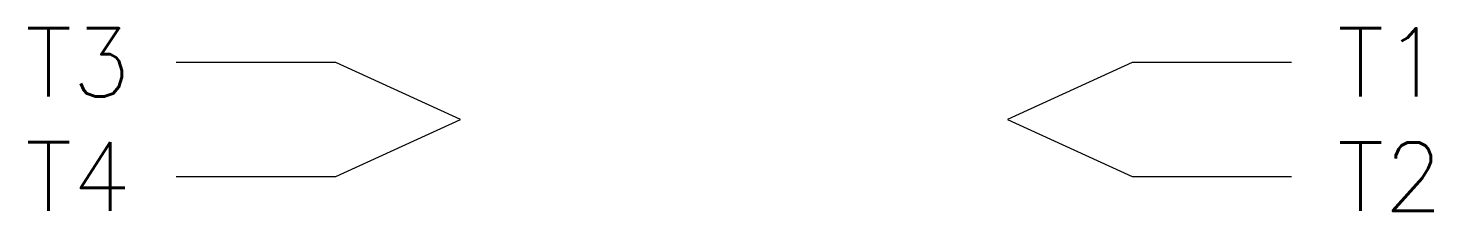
# Model space of a CAD drawing. Header units: millimetres. Extents: x 311.6 to 342.4, y 175.3 to 179.3.
import ezdxf
from ezdxf.enums import TextEntityAlignment as Align

# ---------------------------------------------------------------- set-up
doc = ezdxf.new("R2010")
doc.units = ezdxf.units.MM
doc.styles.add('ROMANS', font='romans')

msp = doc.modelspace()

# ---------------------------------------------------------------- linework, layer by layer
at = {"color": 1}
for points in [[(314.831, 176.041), (318.331, 176.041), (321.071, 177.291), (318.331, 178.541), (314.831, 178.541)], [(339.31, 178.541), (335.81, 178.541), (333.071, 177.291), (335.81, 176.041), (339.31, 176.041)]]:
    msp.add_lwpolyline(points, dxfattribs=at)

# ---------------------------------------------------------------- texts
at = {"style": 'ROMANS'}
for tag, p in [('T3', (313.831, 178.541)), ('T4', (313.831, 176.041))]:
    msp.add_attdef(tag, text='', height=1.5, dxfattribs=at).set_placement(p, align=Align.MIDDLE_RIGHT)
for tag, p in [('T1', (340.31, 178.541)), ('T2', (340.31, 176.04))]:
    msp.add_attdef(tag, text='', height=1.5, dxfattribs=at).set_placement(p, align=Align.MIDDLE_LEFT)

doc.saveas('drawing.dxf')
